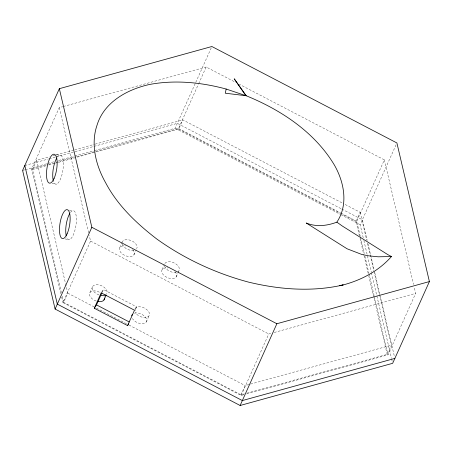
<?xml version="1.0" encoding="UTF-8"?>
<svg xmlns="http://www.w3.org/2000/svg" width="452" height="452" viewBox="0 0 452 452"><rect width="100%" height="100%" fill="white"/><g stroke="black" fill="none" stroke-linecap="round" stroke-linejoin="round"><path stroke-width="0.34" stroke-dasharray="2.26 1.69" d="M60.856 293.67L31.646 169.076L59.268 107.61L62.67 106.672M61.404 292.789L32.499 169.523L36.646 160.302L49.562 156.731M243.86 394.698L241.136 395.449L62.947 302.569L90.569 241.102L89.287 235.628M244.391 393.867L240.989 394.811L63.647 302.377L67.794 293.156L65.704 284.251M96.214 301.055A7.972 4.735 24.2 0 1 89.891 292.591L92.649 286.444M119.814 247.521L122.023 242.6M94.457 150.561L175.133 128.261L195.467 83.004M195.756 82.366L211.869 46.511M102.259 292.082L103.412 289.523L136.719 306.885L134.99 310.727M95.575 151.403L178.54 128.464L198.394 84.287M198.682 83.648L206.168 66.998L235.554 82.315M58.342 162.381L178.693 129.102L182.834 119.887L342.689 203.208M133.911 254.866L136.12 249.95M162.11 269.567L164.319 264.652M146.284 321.988L149.047 315.841M176.212 276.918L178.975 270.771M240.989 394.811L245.131 385.59L249.894 384.273M241.136 395.449L268.759 333.983L271.482 333.231M359.402 235.921L356.029 221.536L360.176 212.321L343.317 203.53M360.267 236.407L356.735 221.344L384.358 159.878L239.306 84.27M363.222 237.741L360.159 224.706L396.613 143.595M247.108 393.116L387.178 354.391L391.325 345.17L373.985 271.211M246.577 393.946L388.036 354.837L415.659 293.371L414.213 287.212M101.564 292.308L103.412 289.523M134.871 309.665L136.719 306.885M63.353 106.486L206.168 66.998M52.963 155.793L55.686 155.036M56.364 154.85L74.043 149.962M74.721 149.776L94.44 144.324M95.123 144.137L182.834 119.887M24.809 165.511L48.539 158.951M49.217 158.765L55.313 157.081M55.991 156.889L177.342 123.345L341.119 208.711M22.6 170.432L24.634 169.867M25.312 169.681L47.002 163.68M47.68 163.494L54.46 161.624M58.528 160.494L74.122 156.189M74.8 155.996L93.779 150.753M31.646 169.076L47.968 164.562M48.646 164.375L53.409 163.059M56.127 162.308L75.851 156.855M76.529 156.669L94.892 151.589M32.499 169.523L46.098 165.76M48.822 165.008L54.941 163.319M55.619 163.132L57.658 162.567M274.2 332.48L415.659 293.371M250.572 384.087L391.325 345.17M56.404 154.663L59.873 155.217M52.093 183.484L56.251 184.15M69.405 210.107L72.868 210.666M65.094 238.927L69.252 239.6M341.746 209.033L362.374 219.785L367.199 240.374M178.54 128.464L340.48 212.869M341.107 213.197L356.735 221.344M178.693 129.102L356.029 221.536M175.133 128.261L340.158 214.276M340.785 214.604L360.159 224.706M90.569 241.102L268.759 333.983M67.794 293.156L94.022 306.823M96.519 308.128L126.492 323.751M128.989 325.05L245.131 385.59M384.358 159.878L413.569 284.472M368.001 243.803L374.115 269.878M374.759 272.624L394.387 356.34M360.176 212.321L366.758 240.396M367.403 243.136L373.821 270.528M363.86 240.487L371.261 272.053M371.425 272.737L376.731 295.382M376.895 296.071L391.534 358.515M391.698 359.199L392.178 361.261M360.425 237.091L364.278 253.521M364.922 256.256L368.934 273.375M369.092 274.059L374.228 295.964M374.392 296.648L388.036 354.837M360.046 238.662L363.9 255.097M364.058 255.781L368.555 274.952M368.713 275.641L387.178 354.391M59.268 107.61L88.643 232.887M36.646 160.302L65.546 283.568M62.206 296.213L63.647 302.377M61.658 297.094L62.947 302.569M57.46 157.042A14.65 4.87 -80.9 0 1 63.246 161.025A14.65 4.87 -80.9 0 1 60.014 180.071A14.65 4.87 -80.9 0 1 53.387 181.049M70.461 212.485A14.65 4.87 -80.9 0 1 76.218 216.22A14.65 4.87 -80.9 0 1 73.23 235.063A14.65 4.87 -80.9 0 1 66.563 237.063M89.891 292.591A7.972 4.735 24.2 0 1 101.316 293.376M104.033 296.523A7.972 4.735 24.2 0 1 104.361 297.456M132.673 249.589A7.972 4.735 24.2 0 1 130.566 256.566A7.972 4.735 24.2 0 1 119.763 250.933A7.972 4.735 24.2 0 1 125.622 245.911M133.888 250.34A7.972 4.735 24.2 0 1 122.198 243.854M122.13 242.526A7.972 4.735 24.2 0 1 131.323 240.628A7.972 4.735 24.2 0 1 136.673 248.724M174.975 271.635A7.972 4.735 24.2 0 1 172.862 278.613A7.972 4.735 24.2 0 1 162.065 272.98A7.972 4.735 24.2 0 1 167.924 267.963M134.453 313.14A7.972 4.735 24.2 0 1 145.442 317.163A7.972 4.735 24.2 0 1 142.939 323.683A7.972 4.735 24.2 0 1 132.385 318.524M164.873 263.42A7.972 4.735 24.2 0 1 175.461 263.629A7.972 4.735 24.2 0 1 178.048 271.675M176.184 272.387A7.972 4.735 24.2 0 1 164.5 265.9M98.977 294.907A7.972 4.735 24.2 0 1 92.298 287.189A7.972 4.735 24.2 0 1 101.717 285.833A7.972 4.735 24.2 0 1 106.751 293.794M134.95 308.49A7.972 4.735 24.2 0 1 146.375 309.275A7.972 4.735 24.2 0 1 146.781 317.332A7.972 4.735 24.2 0 1 135.148 312.377"/><path stroke-width="0.68" d="M226.169 89.038L225.265 93.202L246.21 95.756C280.867 109.887 314.202 131.826 333.971 164.358C344.125 181.568 348.695 204.603 336.853 222.152C327.067 225.864 316.151 227.158 306.236 223.005L347.057 248.775L361.882 254.482L368.307 255.798L378.126 256.804L391.466 256.538C378.81 270.861 361.611 280.031 343.266 284.918C312.253 292.105 279.867 289.602 249.142 282.257L248.832 282.195C215.836 273.392 184.427 258.849 156.669 238.922C136.555 223.435 117.543 205.423 105.627 182.738C95.948 165.675 90.473 144.391 96.994 125.311C103.988 102.073 127.374 89.315 149.685 84.439C175.122 79.733 201.332 82.326 226.169 89.038L245.888 95.677L234.221 78.817L246.21 95.756M59.342 88.682L22.6 170.432L55.099 309.044L240.131 405.489L392.658 363.318L429.4 281.568L396.901 142.956L211.869 46.511L59.342 88.682L91.841 227.294L55.099 309.044M94.287 308.23L101.197 292.862L134.498 310.225L127.594 325.593L94.287 308.23L96.508 304.891L101.971 292.726M103.988 299.936L106.197 295.02M240.131 405.489L276.867 323.739L429.4 281.568M127.594 325.593L128.701 323.92M394.873 358.402L242.34 400.574L57.308 304.128L24.809 165.511M342.548 285.042L343.147 284.918L339.542 285.562M391.466 256.538L387.923 254.691L342.407 226.09L336.853 222.152M91.841 227.294L276.867 323.739M96.508 304.891L129.193 321.926M53.229 180.438A14.65 4.87 -80.9 0 1 56.777 158.064M66.224 235.887A14.65 4.87 -80.9 0 1 69.772 213.513M104.429 298.783A7.972 4.735 24.2 0 1 98.174 301.546M131.741 315.79A7.972 4.735 24.2 0 1 132.187 314.637M105.423 294.93A7.972 4.735 24.2 0 1 100.937 295.399M54.099 178.387A14.65 4.87 -80.9 0 0 54.873 154.516A14.65 4.87 -80.9 0 0 46.499 173.144A14.65 4.87 -80.9 0 0 54.099 178.387M67.099 233.831A14.65 4.87 -80.9 0 0 67.873 209.96A14.65 4.87 -80.9 0 0 59.5 228.593A14.65 4.87 -80.9 0 0 67.099 233.831"/></g></svg>
